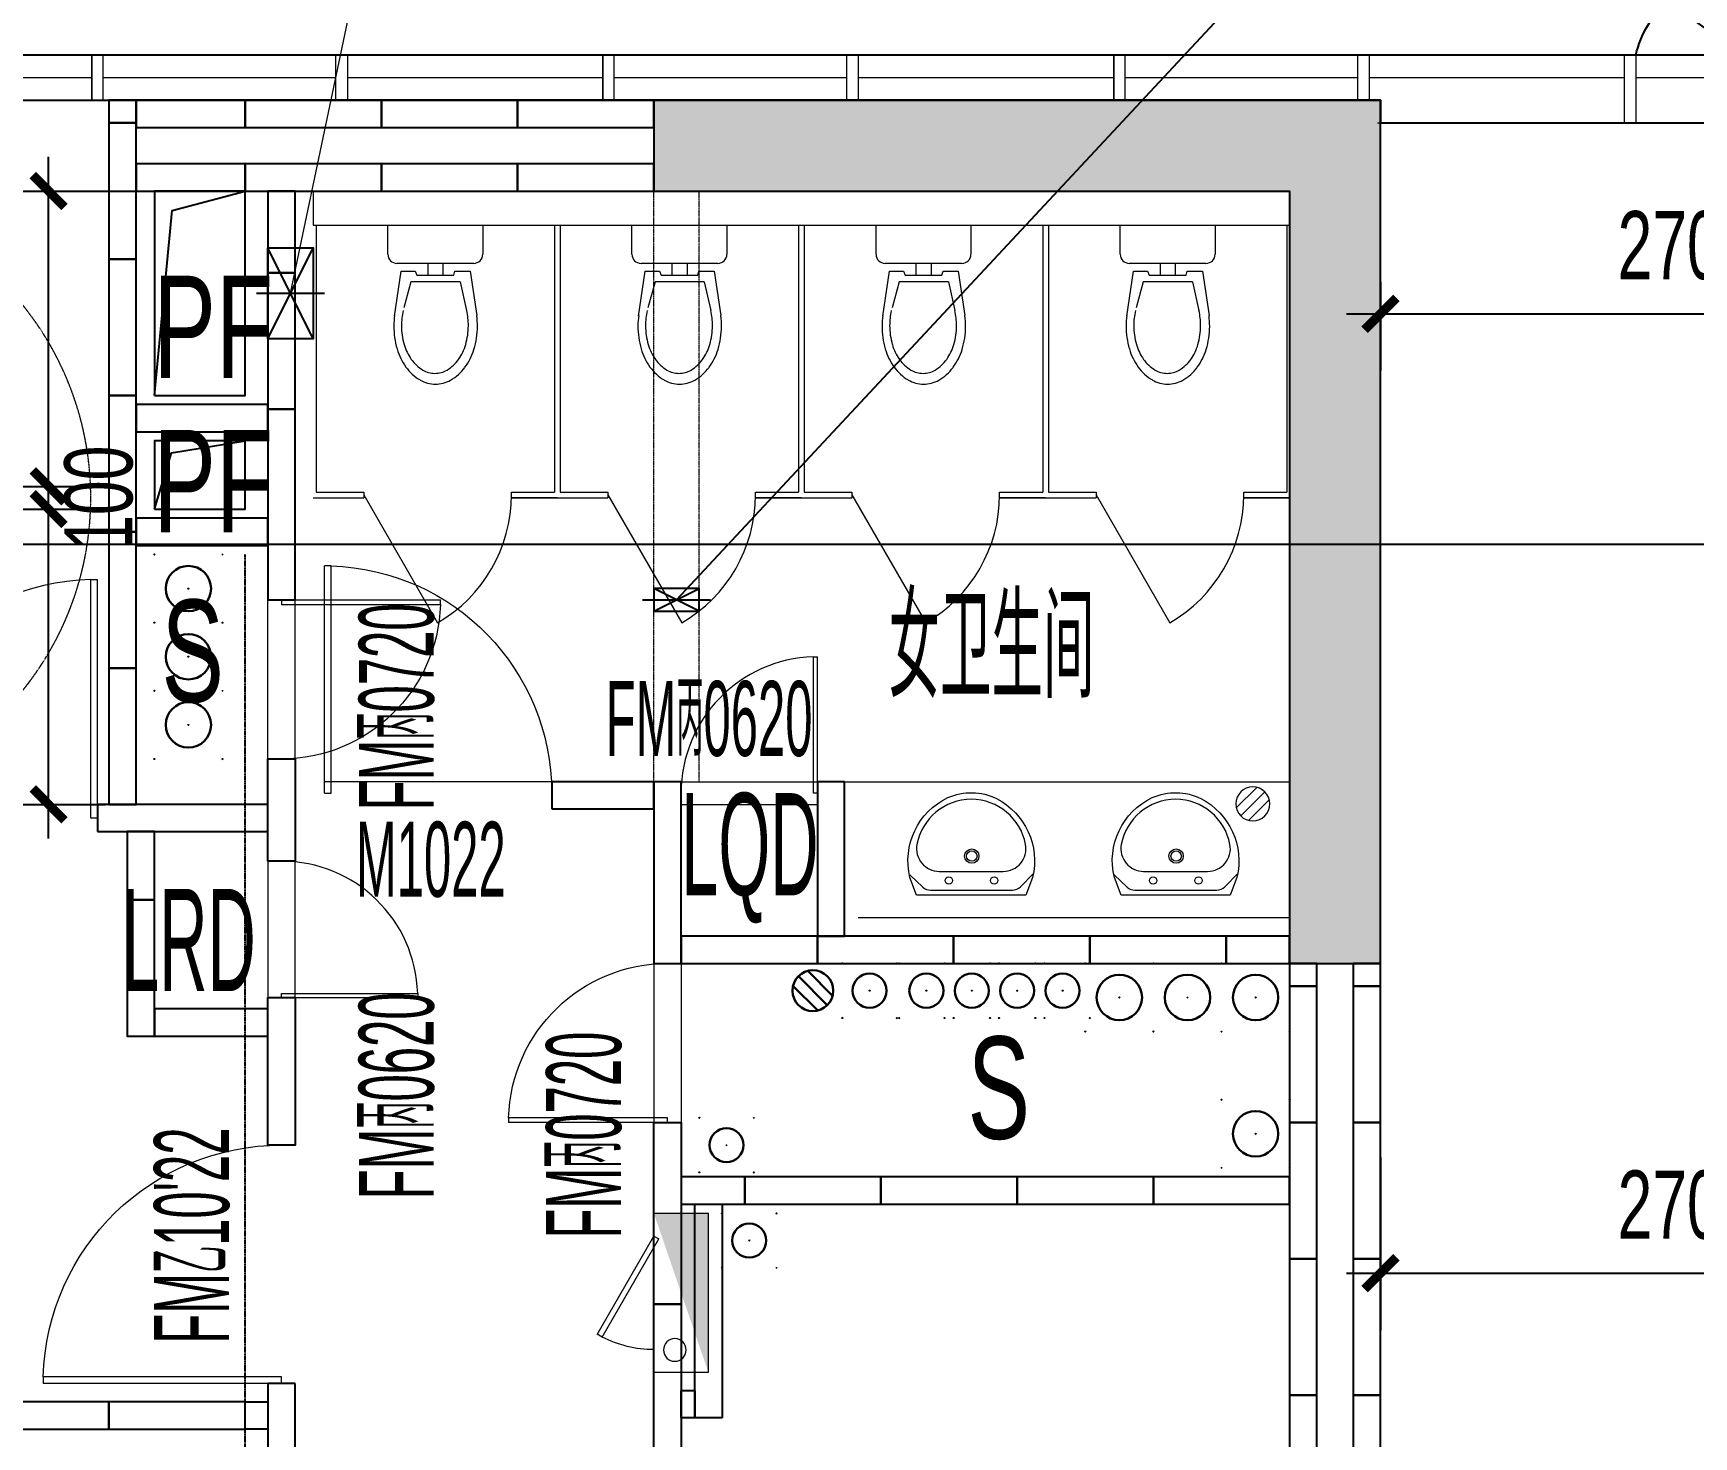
# Model space of a CAD drawing. Header units: millimetres. Extents: x 285006 to 3037698, y -2820855 to 192241.
# Drawn here: x 1043199 to 1050512, y -2798039 to -2791860 of the extents above; entities that cross this region are included whole.
import ezdxf
from ezdxf.enums import TextEntityAlignment as Align
from ezdxf.xclip import XClip

# ---------------------------------------------------------------- set-up
doc = ezdxf.new("R2010")
doc.units = ezdxf.units.MM
doc.header["$XCLIPFRAME"] = 2
doc.header["$PDMODE"] = 35
doc.header["$PDSIZE"] = -0.1
doc.linetypes.add('CORE-1B-4F$0$DASH', pattern=[0.35, 0.25, -0.1])
for name, color, linetype, lineweight in [('$$$$ALC轻质隔墙', 1, 'Continuous', 25), ('CORE-1B-4F$0$A-DOOR', 142, 'Continuous', 18), ('CORE-1B-4F$0$A-FLOR-SPCL', 252, 'Continuous', 18), ('CORE-1B-4F$0$A-FLOR-STRU', 4, 'Continuous', 25), ('CORE-1B-4F$0$A-FLOR-UNDR', 11, 'Continuous', 18), ('CORE-1B-4F$0$A-WALL-METL', 157, 'Continuous', 18), ('DIM-1B-6F$0$A-ANNO-DIMS', 73, 'Continuous', 18), ('DOOR-1B-IDEN-HXT$0$A-DOOR-FIRE', 142, 'Continuous', 18), ('DOOR-1B-IDEN-HXT$0$A-DOOR-IDEN', 7, 'Continuous', 25), ('EXWALL-1B-6F$0$A-WALL-GLAZ', 142, 'Continuous', 18), ('P-1B-消火栓（4~13层）$0$0XG-X', 1, 'Continuous', 18), ('P-1B-立管及地漏（6~7层）$0$0LL', 10, 'Continuous', 30), ('P-1B-立管及地漏（6~7层）$0$0LL-1', 50, 'Continuous', 30), ('VERT-IDEN-1B-4F$0$A-COND-IDEN-TEXT', 11, 'Continuous', 18), ('VERT-IDEN-1B-4F$0$A-ROOM-IDEN', 7, 'Continuous', 25), ('结构留洞-1#AB-6F$0$A-HOLE', 140, 'Continuous', 25)]:
    doc.layers.add(name, color=color, linetype=linetype, lineweight=lineweight)
for name, color, linetype in [('___', 4, 'Continuous'), ('COL-1A1B-4~12$0$S-PUB-COL', 6, 'Continuous'), ('COL-1A1B-4~12$0$S-PUB-COLHATCH', 8, 'Continuous')]:
    doc.layers.add(name, color=color, linetype=linetype)
doc.layers.add('P-1B-立管及地漏（6~7层）$0$0ll-point', color=1, linetype='Continuous', plot=False)
doc.styles.add('CCD_DIM', font='archs.shx', dxfattribs={"width": 0.7})
doc.styles.add('CORE-1B-4F$0$hz', font='simplex', dxfattribs={"width": 0.7, "bigfont": 'hztxt'})
doc.styles.add('DIM-1B-6F$0$HYGB2014', font='hygbsz.shx', dxfattribs={"width": 0.7, "bigfont": 'hygbhz.shx'})
doc.styles.add('DOOR-1B-IDEN-HXT$0$HYGB2014', font='hygbsz.shx', dxfattribs={"width": 0.7, "bigfont": 'hygbhz.shx'})
doc.styles.add('P-1B-立管及地漏（6~7层）$0$HZ', font='', dxfattribs={"width": 0.8})
doc.styles.add('VERT-IDEN-1B-4F$0$HYGB2014', font='hygbsz.shx', dxfattribs={"width": 0.7, "bigfont": 'hygbhz.shx'})
doc.styles.get('P-1B-立管及地漏（6~7层）$0$HZ').set_extended_font_data('SimSun')
doc.dimstyles.new('DIM-1B-6F$0$DIMN', dxfattribs={"dimtxt": 300, "dimasz": 100, "dimexe": 250, "dimexo": 300, "dimgap": 0, "dimtad": 0, "dimdec": 0, "dimzin": 0, "dimdsep": 46, "dimtxsty": 'DIM-1B-6F$0$HYGB2014', "dimblk": 'DIM-1B-6F$0$_archtick', "dimcen": 0.09, "dimdle": 150, "dimclrt": 7, "dimazin": 0, "dimtfac": 1, "dimtdec": 0, "dimtix": 1, "dimtmove": 2, "dimatfit": 3, "dimfxl": 1, "dimtvp": 1, "dimtolj": 1, "dimtzin": 0, "dimarcsym": 0})

# ---------------------------------------------------------------- blocks, each defined once
blk = doc.blocks.new('结构留洞-1#AB-6F')
at = {"layer": 'Defpoints'}
blk.add_lwpolyline([(66600, 20800), (74800, 20800), (74800, 20900), (87300, 20900), (87300, 20800), (91100, 20800), (91100, 20900), (103000, 20900), (103000, 20800), (107150, 20800)], dxfattribs=at)
at = {"layer": '结构留洞-1#AB-6F$0$A-HOLE'}
for points in [[(97600, 19600), (98000, 19600), (98000, 20500), (97600, 20500)], [(97600, 19100), (98000, 19100), (98000, 19400), (97600, 19400)]]:
    blk.add_lwpolyline(points, close=True, dxfattribs=at)
for points in [[(97600, 19600), (97678.2, 20414.9), (98000, 20500)], [(97600, 19100), (97676, 19347.4), (98000, 19400)]]:
    blk.add_lwpolyline(points, dxfattribs=at)
blk = doc.blocks.new('EXWALL-1B-6F$0$幕墙-1125玻璃单元')
blk.add_line((-562.5, 100), (562.5, 100))
for points in [[(-612.5, 0), (-562.5, 0), (-562.5, 200), (-612.5, 200)], [(-562.5, 200), (562.5, 200), (562.5, 0), (-562.5, 0)], [(612.5, 0), (562.5, 0), (562.5, 200), (612.5, 200)]]:
    blk.add_lwpolyline(points, close=True)
blk = doc.blocks.new('EXWALL-1B-6F$0$ef')
at = {"layer": 'EXWALL-1B-6F$0$A-WALL-GLAZ', "lineweight": -3}
for points in [[(98270726.1, 18746786.9), (98270744.2, 18746768.8), (98271097.5, 18747022.1), (98271079.4, 18747040.2)], [(98271469, 18746786.9), (98271450.8, 18746768.8), (98271097.5, 18747022.1), (98271115.6, 18747040.2)]]:
    blk.add_lwpolyline(points, close=True, dxfattribs=at)
for centre, start, end in [((98271019.5, 18747122.7), 193.04017, 228.85878), ((98271175.6, 18747122.7), 311.14122, 346.95983)]:
    blk.add_arc(centre, 445.9, start, end, dxfattribs=at)
blk = doc.blocks.new('EXWALL-1B-6F')
at = {"layer": 'EXWALL-1B-6F$0$A-WALL-GLAZ', "lineweight": -3}
blk.add_line((98333635, 18768822.1), (98374885, 18768822.1), dxfattribs=at)
at = {"layer": 'EXWALL-1B-6F$0$A-WALL-GLAZ'}
for p, q in [((98365110, 18768722.1), (98366135, 18768722.1)), ((98367360, 18768722.1), (98368385, 18768722.1)), ((98369610, 18768722.1), (98370635, 18768722.1)), ((98370685, 18768722.1), (98371810, 18768722.1)), ((98371860, 18768722.1), (98372885, 18768722.1)), ((98370722.5, 18768522.1), (98374885, 18768522.1))]:
    blk.add_line(p, q, dxfattribs=at)
for points in [[(98370635, 18768822.1), (98370685, 18768822.1), (98370685, 18768622.1), (98370635, 18768622.1)], [(98371810, 18768822.1), (98371860, 18768822.1), (98371860, 18768522.1), (98371810, 18768522.1)]]:
    blk.add_lwpolyline(points, close=True, dxfattribs=at)
at = {"xscale": -1, "rotation": 180}
blk.add_blockref('EXWALL-1B-6F$0$ef', (101275, 37515844.2), dxfattribs=at)
at = {"layer": 'EXWALL-1B-6F$0$A-WALL-GLAZ', "xscale": -1, "rotation": 180}
for p in [(98364497.5, 18768822.1), (98366747.5, 18768822.1), (98368997.5, 18768822.1)]:
    blk.add_blockref('EXWALL-1B-6F$0$幕墙-1125玻璃单元', p, dxfattribs=at)
blk = doc.blocks.new('COL-1A1B-4~12')
at = {"layer": 'COL-1A1B-4~12$0$S-PUB-COLHATCH'}
h = blk.add_hatch(color=256, dxfattribs=at)
h.paths.add_polyline_path([(98370335, 18759022.1), (98370335, 18760522.1), (98370735, 18760522.1), (98370735, 18758622.1), (98367535, 18758622.1), (98367535, 18759022.1)])
h.paths.add_polyline_path([(98370735, 18768622.1), (98367535, 18768622.1), (98367535, 18768222.1), (98370335, 18768222.1), (98370335, 18764822.1), (98370735, 18764822.1)])
h.paths.add_polyline_path([(98342935, 18759022.1), (98342935, 18761922.1), (98342535, 18761922.1), (98342535, 18758622.1), (98345735, 18758622.1), (98345735, 18759022.1)])
h.paths.add_polyline_path([(98342935, 18768222.1), (98342935, 18764822.1), (98342535, 18764822.1), (98342535, 18768622.1), (98345735, 18768622.1), (98345735, 18768222.1)])
at = {"layer": 'COL-1A1B-4~12$0$S-PUB-COL'}
for p, q in [((98367535, 18768622.1), (98367535, 18768222.1)), ((98370735, 18768622.1), (98367535, 18768622.1)), ((98370735, 18764822.1), (98370735, 18768622.1)), ((98367535, 18768222.1), (98370335, 18768222.1)), ((98370335, 18768222.1), (98370335, 18764822.1)), ((98370335, 18764822.1), (98370735, 18764822.1))]:
    blk.add_line(p, q, dxfattribs=at)
blk = doc.blocks.new('CORE-1B-4F$0$_A2ZXL-WUFENG DANSHAN')
for p, q in [((-0.5, 0), (-0.5, -0.9996)), ((-0.5, 0), (-0.4717, 0)), ((-0.4717, 0), (-0.4717, -0.9996)), ((-0.4717, -0.9996), (-0.5, -0.9996))]:
    blk.add_line(p, q)
blk.add_arc((-0.5, 0), 1, 271.62314, 0)
blk = doc.blocks.new('CORE-1B-4F$0$_A1SFU')
for p, q in [((-0.5, 0), (-0.5, -0.9996)), ((-0.5, 0), (-0.4717, 0)), ((-0.4717, 0), (-0.4717, -0.9996)), ((-0.4717, -0.9996), (-0.5, -0.9996))]:
    blk.add_line(p, q)
blk.add_arc((-0.5, 0), 1, 271.62314, 0)
blk = doc.blocks.new('CORE-1B-4F$0$FANGHUOMEN')
for p, q in [((-0.5, 0), (-0.5, -1)), ((-0.5, 0), (-0.472, 0)), ((-0.472, 0), (-0.472, -1)), ((-0.472, -1), (-0.5, -1))]:
    blk.add_line(p, q)
blk.add_arc((-0.5, 0), 1, 271.6231, 0)
blk = doc.blocks.new('CORE-1B-4F$0$xishouchi')
for points in [[(0, 240.4), (78.5, 269.8, -0.356844), (429.7, 102.7, -0.224698), (425.4, -111.3, -0.348046), (78.5, -269.8), (0, -240.4)], [(223.6, 239.1, 0.469287), (105.2, 140.8), (105.2, -141.1, 0.469287), (223.6, -239.4, 0.830802)]]:
    blk.add_lwpolyline(points, format="xyb", close=True)
blk.add_lwpolyline([(90.6, 271.2), (36.1, 213.1, 0.190674), (22.5, 178.9), (22.5, -181, 0.200906), (37.5, -216.7), (95.2, -273.5)], format="xyb")
for centre, radius in [((65, 99.1), 16.3), ((172.5, -2.4), 31.6), ((172.5, -2.4), 23), ((65, -100.9), 16.3)]:
    blk.add_circle(centre, radius)
blk = doc.blocks.new('CORE-1B-4F$0$$PS001_0')
for p, q in [((-0.485, -0.123), (0.123, 0.485)), ((-0.354, -0.354), (0.354, 0.354)), ((-0.118, -0.486), (0.486, 0.118))]:
    blk.add_line(p, q)
blk.add_circle((0, 0), 0.5)
at = {"style": 'CORE-1B-4F$0$hz', "width": 0.7, "flags": 1}
for tag, p in [('UNIT', (0, 0)), ('SPEC', (0, -0.002)), ('WHAT', (0, -0.003))]:
    blk.add_attdef(tag, p, '', height=0.001, dxfattribs=at)
blk = doc.blocks.new('CORE-1B-4F$0$$TCHSYS$APDOOR2D')
blk.add_line((0.5, 0), (0, 0.866))
at = {"lineweight": 13}
blk.add_arc((0.5, 0), 1, 120, 180, dxfattribs=at)
blk = doc.blocks.new('CORE-1B-4F$0$A$C44406B2E')
at = {"layer": 'CORE-1B-4F$0$A-FLOR-SPCL'}
for p, q in [((0, 418), (128.2, 418)), ((0, 0), (0, 418)), ((168.2, 378), (168.2, 40)), ((201.9, 362.1), (398.4, 391.4)), ((201.9, 295), (201.9, 362.1)), ((220, 290), (201.9, 295)), ((250, 318.3), (376.5, 347)), ((250, 318.3), (250, 101.5)), ((168.2, 242.7), (220, 242.7)), ((220, 128.2), (220, 290)), ((168.2, 175.5), (220, 175.5)), ((201.9, 120.8), (220, 128.2)), ((201.9, 58.6), (201.9, 120.8)), ((250, 101.5), (364, 70.4)), ((128.2, 0), (0, 0)), ((400.3, 29.2), (201.9, 58.6))]:
    blk.add_line(p, q, dxfattribs=at)
for centre, radius, start, end in [((128.2, 378), 40, 0, 90), ((444.3, 42.6), 351.7, 89.70755, 97.48757), ((444.3, 42.6), 351.7, 73.05382, 89.70755), ((469.3, 124.9), 265.7, 53.87171, 73.05382), ((442.5, 56.5), 298, 90, 102.79637), ((442.5, 56.5), 298, 73.78832, 90), ((464.1, 130.6), 220.8, 54.93393, 73.78832), ((497, 177.5), 163.5, 30.54523, 54.93393), ((507.3, 176.9), 201.3, 29.54461, 53.87171), ((547.3, 207.1), 105.1, 0, 30.54523), ((565.1, 209.7), 134.9, 359.70755, 29.54461), ((497, 236.8), 163.5, 305.06608, 329.45478), ((547.3, 207.1), 105.1, 329.45478, 0), ((565.1, 209.7), 134.9, 329.87049, 359.70755), ((464.1, 283.7), 220.8, 286.21168, 305.06608), ((470.2, 295.5), 265.7, 286.36128, 305.5434), ((507.6, 243.1), 201.3, 305.5434, 329.87049), ((128.2, 40), 40, 270, 0), ((442.5, 357.8), 298, 257.20364, 270), ((446, 378), 351.7, 262.23113, 269.70755), ((442.5, 357.8), 298, 270, 286.21168), ((446, 378), 351.7, 269.70755, 286.36128)]:
    blk.add_arc(centre, radius, start, end, dxfattribs=at)
blk = doc.blocks.new('CORE-1B-4F$0$iwodidi')
at = {"linetype": 'ByBlock'}
for p, q in [((-575, 1200), (-352.5, 1200)), ((-562.5, 0), (-562.5, 1175)), ((-562.5, 1175), (-352.5, 1175)), ((-352.5, 1175), (-352.5, 1200)), ((500, 1200), (297.5, 1200)), ((297.5, 1200), (297.5, 1175)), ((297.5, 1200), (500, 1200)), ((297.5, 1175), (487.5, 1175)), ((487.5, 0), (487.5, 1175)), ((-575, 0), (500, 0))]:
    blk.add_line(p, q, dxfattribs=at)
at = {"linetype": 'ByBlock', "extrusion": (0, 0, -1), "xscale": 650, "yscale": 650, "zscale": -20.83333333333334}
blk.add_blockref('CORE-1B-4F$0$$TCHSYS$APDOOR2D', (27.5, 1187.5), dxfattribs=at)
at = {"layer": 'CORE-1B-4F$0$A-WALL-METL', "xscale": -1, "rotation": 270}
blk.add_blockref('CORE-1B-4F$0$A$C44406B2E', (-246.5, 0), dxfattribs=at)
blk = doc.blocks.new('DIM-1B-6F$0$_archtick')
at = {"const_width": 0.4}
blk.add_lwpolyline([(-0.7, -0.7), (0.7, 0.7)], dxfattribs=at)
blk = doc.blocks.new('CCD_Dimension_Tick')
at = {"color": 0, "linetype": 'ByBlock'}
for p, q in [((-1.091, 0), (0, 0)), ((0, 0), (1.091, 0))]:
    blk.add_line(p, q, dxfattribs=at)
at = {"color": 0, "linetype": 'Continuous', "const_width": 0.608}
blk.add_lwpolyline([(-0.61, -0.61), (0.61, 0.61)], dxfattribs=at)
blk = doc.blocks.new('*D1549')
at = {"layer": '___', "color": 44, "lineweight": -2, "transparency": 16777216}
for p, q in [((858778.8, -1074646.6), (858778.8, -1074958.5)), ((859505.8, -1074646.6), (859505.8, -1074958.5)), ((858878.8, -1074808.5), (859405.8, -1074808.5))]:
    blk.add_line(p, q, dxfattribs=at)
at = {"layer": 'Defpoints', "color": 0, "transparency": 16777216}
for p in [(858778.8, -1074496.6, 0), (859505.8, -1074496.6, 0), (859505.8, -1074808.5), (1058082.7, -2814913.1), (1059207.7, -2814913.1), (1059207.7, -2816154.7)]:
    blk.add_point(p, dxfattribs=at)
at = {"layer": 'DIM-1B-6F$0$A-ANNO-DIMS', "color": 0, "lineweight": -2, "transparency": 16777216}
for p, q in [((1058082.7, -2815213.1), (1058082.7, -2816404.7)), ((1059207.7, -2815213.1), (1059207.7, -2816404.7)), ((1057932.7, -2816154.7), (1059357.7, -2816154.7))]:
    blk.add_line(p, q, dxfattribs=at)
at = {"layer": '___', "color": 44, "lineweight": -2, "transparency": 16777216, "xscale": 100, "yscale": 100, "zscale": 100}
for p, rotation in [((858778.8, -1074808.5), 180.0002028373054), ((859505.8, -1074808.5), 0.0002028373054437641)]:
    blk.add_blockref('CCD_Dimension_Tick', p, dxfattribs=dict(at, rotation=rotation))
at = {"layer": 'DIM-1B-6F$0$A-ANNO-DIMS', "color": 0, "lineweight": -2, "transparency": 16777216, "xscale": 100, "yscale": 100, "zscale": 100, "rotation": 180}
blk.add_blockref('DIM-1B-6F$0$_archtick', (1058082.7, -2816154.7), dxfattribs=at)
at = {"layer": 'DIM-1B-6F$0$A-ANNO-DIMS', "color": 0, "lineweight": -2, "transparency": 16777216, "xscale": 100, "yscale": 100, "zscale": 100}
blk.add_blockref('DIM-1B-6F$0$_archtick', (1059207.7, -2816154.7), dxfattribs=at)
at = {"layer": '___', "color": 50, "transparency": 16777216, "insert": (859142.3, -1074673.5), "char_height": 150, "attachment_point": 5, "rotation": 0.0002, "style": 'CCD_DIM'}
blk.add_mtext('\\A1;725', dxfattribs=at)
at = {"layer": 'DIM-1B-6F$0$A-ANNO-DIMS', "color": 7, "transparency": 16777216, "insert": (1058645.2, -2815854.7), "char_height": 300, "attachment_point": 5, "style": 'DIM-1B-6F$0$HYGB2014'}
blk.add_mtext('\\A1;1125', dxfattribs=at)
blk = doc.blocks.new('*D1550')
at = {"layer": '___', "color": 44, "lineweight": -2, "transparency": 16777216}
for p, q in [((854266.3, -1074646.6), (854266.3, -1075059.3)), ((856570.5, -1074646.6), (856570.5, -1075059.3)), ((856470.5, -1074909.3), (854366.3, -1074909.3))]:
    blk.add_line(p, q, dxfattribs=at)
at = {"layer": 'Defpoints', "color": 0, "transparency": 16777216}
for p in [(854266.3, -1074496.6, 0), (856570.5, -1074496.6, 0), (854266.3, -1074909.3), (1059207.7, -2814913.1), (1060332.7, -2814913.1), (1060332.7, -2816154.7)]:
    blk.add_point(p, dxfattribs=at)
at = {"layer": 'DIM-1B-6F$0$A-ANNO-DIMS', "color": 0, "lineweight": -2, "transparency": 16777216}
for p, q in [((1059207.7, -2815213.1), (1059207.7, -2816404.7)), ((1060332.7, -2815213.1), (1060332.7, -2816404.7)), ((1059057.7, -2816154.7), (1060482.7, -2816154.7))]:
    blk.add_line(p, q, dxfattribs=at)
at = {"layer": '___', "color": 44, "lineweight": -2, "transparency": 16777216, "xscale": 100, "yscale": 100, "zscale": 100, "rotation": 180}
blk.add_blockref('CCD_Dimension_Tick', (854266.3, -1074909.3), dxfattribs=at)
at = {"layer": '___', "color": 44, "lineweight": -2, "transparency": 16777216, "xscale": 100, "yscale": 100, "zscale": 100}
blk.add_blockref('CCD_Dimension_Tick', (856570.5, -1074909.3), dxfattribs=at)
at = {"layer": 'DIM-1B-6F$0$A-ANNO-DIMS', "color": 0, "lineweight": -2, "transparency": 16777216, "xscale": 100, "yscale": 100, "zscale": 100, "rotation": 180}
blk.add_blockref('DIM-1B-6F$0$_archtick', (1059207.7, -2816154.7), dxfattribs=at)
at = {"layer": 'DIM-1B-6F$0$A-ANNO-DIMS', "color": 0, "lineweight": -2, "transparency": 16777216, "xscale": 100, "yscale": 100, "zscale": 100}
blk.add_blockref('DIM-1B-6F$0$_archtick', (1060332.7, -2816154.7), dxfattribs=at)
at = {"layer": '___', "color": 50, "transparency": 16777216, "insert": (855418.4, -1074774.3), "char_height": 150, "attachment_point": 5, "style": 'CCD_DIM'}
blk.add_mtext('\\A1;2305', dxfattribs=at)
at = {"layer": 'DIM-1B-6F$0$A-ANNO-DIMS', "color": 7, "transparency": 16777216, "insert": (1059770.2, -2815854.7), "char_height": 300, "attachment_point": 5, "style": 'DIM-1B-6F$0$HYGB2014'}
blk.add_mtext('\\A1;1125', dxfattribs=at)
blk = doc.blocks.new('*D1551')
at = {"layer": '___', "color": 44, "lineweight": -2, "transparency": 16777216}
for p, q in [((855943.4, -1074646.6), (855943.4, -1074804.1)), ((856043.4, -1074654.1), (856470.5, -1074654.1)), ((856570.5, -1074646.6), (856570.5, -1074804.1))]:
    blk.add_line(p, q, dxfattribs=at)
at = {"layer": 'Defpoints', "color": 0, "transparency": 16777216}
for p in [(855943.4, -1074496.6, 0), (856570.5, -1074496.6, 0), (856570.5, -1074654.1), (1060332.7, -2814913.1), (1061457.7, -2814913.1), (1061457.7, -2816154.7)]:
    blk.add_point(p, dxfattribs=at)
at = {"layer": 'DIM-1B-6F$0$A-ANNO-DIMS', "color": 0, "lineweight": -2, "transparency": 16777216}
for p, q in [((1060332.7, -2815213.1), (1060332.7, -2816404.7)), ((1061457.7, -2815213.1), (1061457.7, -2816404.7)), ((1060182.7, -2816154.7), (1061607.7, -2816154.7))]:
    blk.add_line(p, q, dxfattribs=at)
at = {"layer": '___', "color": 44, "lineweight": -2, "transparency": 16777216, "xscale": 100, "yscale": 100, "zscale": 100, "rotation": 180}
blk.add_blockref('CCD_Dimension_Tick', (855943.4, -1074654.1), dxfattribs=at)
at = {"layer": '___', "color": 44, "lineweight": -2, "transparency": 16777216, "xscale": 100, "yscale": 100, "zscale": 100}
blk.add_blockref('CCD_Dimension_Tick', (856570.5, -1074654.1), dxfattribs=at)
at = {"layer": 'DIM-1B-6F$0$A-ANNO-DIMS', "color": 0, "lineweight": -2, "transparency": 16777216, "xscale": 100, "yscale": 100, "zscale": 100, "rotation": 180}
blk.add_blockref('DIM-1B-6F$0$_archtick', (1060332.7, -2816154.7), dxfattribs=at)
at = {"layer": 'DIM-1B-6F$0$A-ANNO-DIMS', "color": 0, "lineweight": -2, "transparency": 16777216, "xscale": 100, "yscale": 100, "zscale": 100}
blk.add_blockref('DIM-1B-6F$0$_archtick', (1061457.7, -2816154.7), dxfattribs=at)
at = {"layer": '___', "color": 50, "transparency": 16777216, "insert": (856256.9, -1074519.1), "char_height": 150, "attachment_point": 5, "style": 'CCD_DIM'}
blk.add_mtext('\\A1;625', dxfattribs=at)
at = {"layer": 'DIM-1B-6F$0$A-ANNO-DIMS', "color": 7, "transparency": 16777216, "insert": (1060895.2, -2815854.7), "char_height": 300, "attachment_point": 5, "style": 'DIM-1B-6F$0$HYGB2014'}
blk.add_mtext('\\A1;1125', dxfattribs=at)
blk = doc.blocks.new('*D1475')
at = {"layer": 'Defpoints', "color": 0, "transparency": 16777216}
for p in [(1042540, -2793954.7), (1043267.2, -2793954.7), (1042540, -2795254.7)]:
    blk.add_point(p, dxfattribs=at)
at = {"layer": 'DIM-1B-6F$0$A-ANNO-DIMS', "color": 0, "lineweight": -2, "transparency": 16777216}
for p, q in [((1043267.2, -2795404.7), (1043267.2, -2793804.7)), ((1042840, -2793954.7), (1043517.2, -2793954.7)), ((1042840, -2795254.7), (1043517.2, -2795254.7))]:
    blk.add_line(p, q, dxfattribs=at)
at = {"layer": 'DIM-1B-6F$0$A-ANNO-DIMS', "color": 0, "lineweight": -2, "transparency": 16777216, "xscale": 100, "yscale": 100, "zscale": 100}
for p, rotation in [((1043267.2, -2793954.7), 90), ((1043267.2, -2795254.7), 270)]:
    blk.add_blockref('DIM-1B-6F$0$_archtick', p, dxfattribs=dict(at, rotation=rotation))
at = {"layer": 'DIM-1B-6F$0$A-ANNO-DIMS', "color": 7, "transparency": 16777216, "insert": (1042967.2, -2794604.7), "char_height": 300, "attachment_point": 5, "rotation": 90, "style": 'DIM-1B-6F$0$HYGB2014'}
blk.add_mtext('\\A1;1300', dxfattribs=at)
blk = doc.blocks.new('*D1476')
at = {"layer": 'Defpoints', "color": 0, "transparency": 16777216}
for p in [(1042540, -2793854.7), (1043267.2, -2793854.7), (1042540, -2793954.7)]:
    blk.add_point(p, dxfattribs=at)
at = {"layer": 'DIM-1B-6F$0$A-ANNO-DIMS', "color": 0, "lineweight": -2, "transparency": 16777216}
for p, q in [((1043267.2, -2794104.7), (1043267.2, -2793704.7)), ((1042840, -2793854.7), (1043517.2, -2793854.7)), ((1042840, -2793954.7), (1043517.2, -2793954.7))]:
    blk.add_line(p, q, dxfattribs=at)
at = {"layer": 'DIM-1B-6F$0$A-ANNO-DIMS', "color": 0, "lineweight": -2, "transparency": 16777216, "xscale": 100, "yscale": 100, "zscale": 100}
for p, rotation in [((1043267.2, -2793854.7), 90), ((1043267.2, -2793954.7), 270)]:
    blk.add_blockref('DIM-1B-6F$0$_archtick', p, dxfattribs=dict(at, rotation=rotation))
at = {"layer": 'DIM-1B-6F$0$A-ANNO-DIMS', "color": 7, "transparency": 16777216, "insert": (1043488.5, -2793904.7), "char_height": 300, "attachment_point": 5, "rotation": 90, "style": 'DIM-1B-6F$0$HYGB2014'}
blk.add_mtext('\\A1;100', dxfattribs=at)
blk = doc.blocks.new('*D1477')
at = {"layer": 'Defpoints', "color": 0, "transparency": 16777216}
for p in [(1042540, -2792554.7), (1043267.2, -2792554.7), (1042540, -2793854.7)]:
    blk.add_point(p, dxfattribs=at)
at = {"layer": 'DIM-1B-6F$0$A-ANNO-DIMS', "color": 0, "lineweight": -2, "transparency": 16777216}
for p, q in [((1043267.2, -2794004.7), (1043267.2, -2792404.7)), ((1042840, -2792554.7), (1043517.2, -2792554.7)), ((1042840, -2793854.7), (1043517.2, -2793854.7))]:
    blk.add_line(p, q, dxfattribs=at)
at = {"layer": 'DIM-1B-6F$0$A-ANNO-DIMS', "color": 0, "lineweight": -2, "transparency": 16777216, "xscale": 100, "yscale": 100, "zscale": 100}
for p, rotation in [((1043267.2, -2792554.7), 90), ((1043267.2, -2793854.7), 270)]:
    blk.add_blockref('DIM-1B-6F$0$_archtick', p, dxfattribs=dict(at, rotation=rotation))
at = {"layer": 'DIM-1B-6F$0$A-ANNO-DIMS', "color": 7, "transparency": 16777216, "insert": (1042967.2, -2793204.7), "char_height": 300, "attachment_point": 5, "rotation": 90, "style": 'DIM-1B-6F$0$HYGB2014'}
blk.add_mtext('\\A1;1300', dxfattribs=at)
blk = doc.blocks.new('*D1484')
at = {"layer": 'Defpoints', "color": 0, "transparency": 16777216}
for p in [(1049132.7, -2796508.8), (1051832.7, -2796508.8), (1051832.7, -2797318.5)]:
    blk.add_point(p, dxfattribs=at)
at = {"layer": 'DIM-1B-6F$0$A-ANNO-DIMS', "color": 0, "lineweight": -2, "transparency": 16777216}
for p, q in [((1049132.7, -2796808.8), (1049132.7, -2797568.5)), ((1051832.7, -2796808.8), (1051832.7, -2797568.5)), ((1048982.7, -2797318.5), (1051982.7, -2797318.5))]:
    blk.add_line(p, q, dxfattribs=at)
at = {"layer": 'DIM-1B-6F$0$A-ANNO-DIMS', "color": 0, "lineweight": -2, "transparency": 16777216, "xscale": 100, "yscale": 100, "zscale": 100, "rotation": 180}
blk.add_blockref('DIM-1B-6F$0$_archtick', (1049132.7, -2797318.5), dxfattribs=at)
at = {"layer": 'DIM-1B-6F$0$A-ANNO-DIMS', "color": 0, "lineweight": -2, "transparency": 16777216, "xscale": 100, "yscale": 100, "zscale": 100}
blk.add_blockref('DIM-1B-6F$0$_archtick', (1051832.7, -2797318.5), dxfattribs=at)
at = {"layer": 'DIM-1B-6F$0$A-ANNO-DIMS', "color": 7, "transparency": 16777216, "insert": (1050482.7, -2797018.5), "char_height": 300, "attachment_point": 5, "style": 'DIM-1B-6F$0$HYGB2014'}
blk.add_mtext('\\A1;2700', dxfattribs=at)
blk = doc.blocks.new('*D1487')
at = {"layer": 'Defpoints', "color": 0, "transparency": 16777216}
for p in [(1049132.7, -2792654.7), (1051832.7, -2792654.7), (1051832.7, -2793094.9)]:
    blk.add_point(p, dxfattribs=at)
at = {"layer": 'DIM-1B-6F$0$A-ANNO-DIMS', "color": 0, "lineweight": -2, "transparency": 16777216}
for p, q in [((1049132.7, -2792954.7), (1049132.7, -2793344.9)), ((1051832.7, -2792954.7), (1051832.7, -2793344.9)), ((1048982.7, -2793094.9), (1051982.7, -2793094.9))]:
    blk.add_line(p, q, dxfattribs=at)
at = {"layer": 'DIM-1B-6F$0$A-ANNO-DIMS', "color": 0, "lineweight": -2, "transparency": 16777216, "xscale": 100, "yscale": 100, "zscale": 100, "rotation": 180}
blk.add_blockref('DIM-1B-6F$0$_archtick', (1049132.7, -2793094.9), dxfattribs=at)
at = {"layer": 'DIM-1B-6F$0$A-ANNO-DIMS', "color": 0, "lineweight": -2, "transparency": 16777216, "xscale": 100, "yscale": 100, "zscale": 100}
blk.add_blockref('DIM-1B-6F$0$_archtick', (1051832.7, -2793094.9), dxfattribs=at)
at = {"layer": 'DIM-1B-6F$0$A-ANNO-DIMS', "color": 7, "transparency": 16777216, "insert": (1050482.7, -2792794.9), "char_height": 300, "attachment_point": 5, "style": 'DIM-1B-6F$0$HYGB2014'}
blk.add_mtext('\\A1;2700', dxfattribs=at)
blk = doc.blocks.new('P-1B-立管及地漏（6~7层）$0$-立管-120')
blk.add_circle((98528318.8, 18831532.6), 75)
at = {"layer": 'P-1B-立管及地漏（6~7层）$0$0ll-point'}
for p in [(98528198.8, 18831652.6), (98528438.8, 18831652.6), (98528318.8, 18831532.6), (98528198.8, 18831412.6), (98528438.8, 18831412.6)]:
    blk.add_point(p, dxfattribs=at)
blk = doc.blocks.new('P-1B-立管及地漏（6~7层）$0$立管-150')
blk.add_circle((0, 0), 100)
at = {"layer": 'P-1B-立管及地漏（6~7层）$0$0ll-point'}
for p in [(-150, 150), (150, 150), (0, 0), (-150, -150), (150, -150)]:
    blk.add_point(p, dxfattribs=at)
blk = doc.blocks.new('P-1B-立管及地漏（6~7层）$0$地漏-1')
at = {"layer": 'P-1B-立管及地漏（6~7层）$0$0LL-1'}
for p, q in [((636837.3, -31998.4), (636710, -31871.1)), ((636860.9, -31956.8), (636751.6, -31847.5)), ((636794.9, -32022.2), (636686.2, -31913.4))]:
    blk.add_line(p, q, dxfattribs=at)
at = {"layer": 'P-1B-立管及地漏（6~7层）$0$0LL-1', "extrusion": (0, 0, -1)}
blk.add_ellipse((636773.6, -31934.7), major_axis=(-63.6, 63.6), ratio=1, start_param=5.497787, end_param=11.780972, dxfattribs=at)
at = {"layer": 'P-1B-立管及地漏（6~7层）$0$0LL-1', "style": 'P-1B-立管及地漏（6~7层）$0$HZ', "text_generation_flag": 4, "width": 0.7, "flags": 1}
for tag, p in [('UNIT', (636773.6, -31934.7)), ('SPEC', (636773.6, -31935)), ('WHAT', (636773.6, -31935.3))]:
    blk.add_attdef(tag, p, '', height=0.18, rotation=180.00001, dxfattribs=at)
blk = doc.blocks.new('P-1B-立管及地漏（6~7层）')
at = {"layer": 'P-1B-立管及地漏（6~7层）$0$0LL'}
for name, p in [('P-1B-立管及地漏（6~7层）$0$立管-150', (98365485, 18766472.1)), ('P-1B-立管及地漏（6~7层）$0$立管-150', (98365485, 18766172.1)), ('P-1B-立管及地漏（6~7层）$0$立管-150', (98365485, 18765872.1)), ('P-1B-立管及地漏（6~7层）$0$-立管-120', (-159833.8, -66830.5)), ('P-1B-立管及地漏（6~7层）$0$-立管-120', (-159583.8, -66830.5)), ('P-1B-立管及地漏（6~7层）$0$-立管-120', (-159383.8, -66830.5)), ('P-1B-立管及地漏（6~7层）$0$-立管-120', (-159183.8, -66830.5)), ('P-1B-立管及地漏（6~7层）$0$-立管-120', (-158983.8, -66830.5)), ('P-1B-立管及地漏（6~7层）$0$立管-150', (98369585, 18764672.1)), ('P-1B-立管及地漏（6~7层）$0$立管-150', (98369885, 18764672.1)), ('P-1B-立管及地漏（6~7层）$0$立管-150', (98370185, 18764672.1)), ('P-1B-立管及地漏（6~7层）$0$立管-150', (98370185, 18764072.1)), ('P-1B-立管及地漏（6~7层）$0$-立管-120', (-160463.8, -67510.5)), ('P-1B-立管及地漏（6~7层）$0$-立管-120', (-160363.8, -67930.5))]:
    blk.add_blockref(name, p, dxfattribs=at)
at = {"layer": 'P-1B-立管及地漏（6~7层）$0$0LL-1', "extrusion": (1.12104e-44, 1.79366e-43, -1), "zscale": -0.9999999999999997, "rotation": 90.00000000000001}
blk.add_blockref('P-1B-立管及地漏（6~7层）$0$地漏-1', (-98400169.8, 18127928.5), dxfattribs=at)
blk = doc.blocks.new('VERT-IDEN-1B-4F')
at = {"layer": 'VERT-IDEN-1B-4F$0$A-COND-IDEN-TEXT'}
blk.add_lwpolyline([(98365935, 18767772.1), (98366460.9, 18770270.9), (98368486.2, 18770270.9)], dxfattribs=at)
at = {"layer": 'VERT-IDEN-1B-4F$0$A-COND-IDEN-TEXT', "lineweight": -3}
blk.add_lwpolyline([(98373768.1, 18770027.2), (98370994.7, 18770027.2), (98367635, 18766422.1)], dxfattribs=at)
at = {"layer": 'VERT-IDEN-1B-4F$0$A-ROOM-IDEN', "lineweight": -3, "style": 'VERT-IDEN-1B-4F$0$HYGB2014'}
for s, width, p in [('PF', 0.7, (98365331.1, 18767399.3)), ('PF', 0.7, (98365331.1, 18766720.4)), ('女卫生间', 0.7, (98368568.3, 18765989.9)), ('S', 0.7, (98365366.4, 18765972.9)), ('LQD', 0.5, (98367655.1, 18765122)), ('LRD', 0.5, (98365192.9, 18764700.2)), ('S', 0.7, (98368916.6, 18764050))]:
    blk.add_text(s, height=450, dxfattribs=dict(at, width=width)).set_placement(p)
blk = doc.blocks.new('P-1B-消火栓（4~13层）$0$单出口带卷盘消火栓')
at = {"layer": 'P-1B-消火栓（4~13层）$0$0XG-X'}
for p, q in [((368866.2, -61966.5), (368866.2, -61726.5)), ((368866.2, -61726.5), (369566.2, -61726.5)), ((369566.2, -61966.5), (369566.2, -61726.5)), ((368866.2, -61966.5), (368966.2, -61966.5)), ((368966.2, -61966.5), (369466.2, -61966.5)), ((369021.3, -62194.5), (369453.7, -61944.8)), ((369033.2, -62216.5), (369466.2, -61966.5)), ((369466.2, -61966.5), (369453.7, -61944.8)), ((369466.2, -61966.5), (369566.2, -61966.5)), ((369021.3, -62194.5), (369033.8, -62216.2))]:
    blk.add_line(p, q, dxfattribs=at)
blk.add_circle((368964.5, -61874.2), 50, dxfattribs=at)
blk.add_arc((369466.2, -61966.5), 500, 180, 207.13402, dxfattribs=at)
blk.add_solid([(368866.2, -61726.5), (369566.2, -61966.5), (369566.2, -61726.5)], dxfattribs=at)
blk = doc.blocks.new('P-1B-消火栓（4~13层）')
at = {"layer": 'P-1B-消火栓（4~13层）$0$0XG-X', "xscale": -1, "rotation": 270.0000007440715}
blk.add_blockref('P-1B-消火栓（4~13层）$0$单出口带卷盘消火栓', (98429501.5, 18394155.9), dxfattribs=at)
blk = doc.blocks.new('A$C008C76B7')
at = {"layer": '$$$$ALC轻质隔墙'}
for points in [[(22320, 400), (22200, 400), (22200, 300), (22320, 300), (22320, 400)], [(22320, 280), (22800, 280), (22800, 400), (22320, 400), (22320, 280)], [(22800, 280), (23400, 280), (23400, 400), (22800, 400), (22800, 280)], [(23400, 280), (24000, 280), (24000, 400), (23400, 400), (23400, 280)], [(24000, 280), (24600, 280), (24600, 400), (24000, 400), (24000, 280)], [(22320, 300), (22200, 300), (22200, -300), (22320, -300), (22320, 300)], [(22320, 0), (22800, 0), (22800, 120), (22320, 120), (22320, 0)], [(22800, 0), (23400, 0), (23400, 120), (22800, 120), (22800, 0)], [(23400, 0), (24000, 0), (24000, 120), (23400, 120), (23400, 0)], [(24000, 0), (24600, 0), (24600, 120), (24000, 120), (24000, 0)], [(23020, 0), (22900, 0), (22900, -360), (23020, -360), (23020, 0)], [(22320, -300), (22200, -300), (22200, -900), (22320, -900), (22320, -300)], [(23020, -360), (22900, -360), (22900, -960), (23020, -960), (23020, -360)], [(22320, -900), (22200, -900), (22200, -1500), (22320, -1500), (22320, -900)], [(22320, -1060), (22900, -1060), (22900, -940), (22320, -940), (22320, -1060)], [(23020, -960), (22900, -960), (22900, -1800), (23020, -1800), (23020, -960)], [(22320, -1560), (22900, -1560), (22900, -1440), (22320, -1440), (22320, -1560)], [(22320, -1500), (22200, -1500), (22200, -2100), (22320, -2100), (22320, -1500)], [(22320, -2100), (22200, -2100), (22200, -2700), (22320, -2700), (22320, -2100)], [(24150, -2720), (24600, -2720), (24600, -2600), (24150, -2600), (24150, -2720)], [(24720, -2600), (24600, -2600), (24600, -3400), (24720, -3400), (24720, -2600)], [(25440, -2600), (25320, -2600), (25320, -3279.9), (25440, -3279.9), (25440, -2600)], [(22150, -2820), (22900, -2820), (22900, -2700), (22150, -2700), (22150, -2820)], [(22400.4, -2820), (22280.4, -2820), (22280, -3120), (22400, -3120), (22400.4, -2820)], [(22400, -3120), (22280, -3120), (22280, -3720), (22400, -3720), (22400, -3120)], [(24720, -3399.9), (25320, -3399.9), (25320, -3279.9), (24720, -3279.9), (24720, -3399.9)], [(25320, -3399.9), (25920, -3399.9), (25920, -3279.9), (25320, -3279.9), (25320, -3399.9)], [(25920, -3400), (26520, -3400), (26520, -3280), (25920, -3280), (25920, -3400)], [(26520, -3400), (27120, -3400), (27120, -3280), (26520, -3280), (26520, -3400)], [(27120, -3400), (27400, -3400), (27400, -3280), (27120, -3280), (27120, -3400)], [(27520, -3500), (27520, -3400), (27400, -3400), (27400, -3500), (27520, -3500)], [(27800, -3500), (27800, -3400), (27680, -3400), (27680, -3500), (27800, -3500)], [(27520, -4100), (27520, -3500), (27400, -3500), (27400, -4100), (27520, -4100)], [(27800, -4100), (27800, -3500), (27680, -3500), (27680, -4100), (27800, -4100)], [(22400, -3720), (22900, -3720), (22900, -3600), (22400, -3600), (22400, -3720)], [(24600, -4900), (24600, -4100), (24720, -4100), (24720, -4900), (24600, -4900)], [(27520, -4700), (27520, -4100), (27400, -4100), (27400, -4700), (27520, -4700)], [(27800, -4700), (27800, -4100), (27680, -4100), (27680, -4700), (27800, -4700)], [(25000, -4460), (25000, -4340), (24720, -4340), (24720, -4460), (25000, -4460)], [(25600, -4460), (25600, -4340), (25000, -4340), (25000, -4460), (25600, -4460)], [(26200, -4460), (26200, -4340), (25600, -4340), (25600, -4460), (26200, -4460)], [(26800, -4460), (26800, -4340), (26200, -4340), (26200, -4460), (26800, -4460)], [(27400, -4460), (27400, -4340), (26800, -4340), (26800, -4460), (27400, -4460)], [(24900, -5400), (24780, -5400), (24780, -4460), (24900, -4460), (24900, -5400)], [(27520, -5300), (27520, -4700), (27400, -4700), (27400, -5300), (27520, -5300)], [(27800, -5300), (27800, -4700), (27680, -4700), (27680, -5300), (27800, -5300)], [(24600, -5700), (24600, -4900), (24720, -4900), (24720, -5700), (24600, -5700)], [(23020, -5250), (22900, -5250), (22900, -6000), (23020, -6000), (23020, -5250)], [(21600, -5449.9), (22200, -5449.9), (22200, -5329.9), (21600, -5329.9), (21600, -5449.9)], [(22200, -5449.9), (22800, -5449.9), (22800, -5329.9), (22200, -5329.9), (22200, -5449.9)], [(24720, -5400), (24720, -5280), (24780, -5280), (24780, -5400), (24720, -5400)], [(27520, -5900), (27520, -5300), (27400, -5300), (27400, -5900), (27520, -5900)], [(27800, -5900), (27800, -5300), (27680, -5300), (27680, -5900), (27800, -5900)]]:
    blk.add_lwpolyline(points, dxfattribs=at)
for points in [[(22900, -2500), (23020, -2500), (23020, -2950), (22900, -2950)], [(22900, -3550), (23020, -3550), (23020, -4200), (22900, -4200)], [(22800, -5329.9), (22900, -5329.9), (22900, -5449.9), (22800, -5449.9)]]:
    blk.add_lwpolyline(points, close=True, dxfattribs=at)
at = {"layer": 'Defpoints', "color": 0}
blk.add_lwpolyline([(0, 0), (27400, 0), (27400, -9200), (0, -9200)], close=True, dxfattribs=at)

msp = doc.modelspace()

# ---------------------------------------------------------------- linework, layer by layer
at = {"layer": 'CORE-1B-4F$0$A-DOOR'}
for p, q in [((1044232.7, -2795054.7), (1044232.7, -2794354.7)), ((1044232.7, -2795054.7), (1044232.7, -2794354.7)), ((1044352.7, -2795054.7), (1044352.7, -2794354.7)), ((1045482.7, -2795154.7), (1044482.7, -2795154.7)), ((1046052.7, -2795154.7), (1046652.7, -2795154.7)), ((1046052.7, -2795254.7), (1046652.7, -2795254.7)), ((1044232.7, -2795504.7), (1044232.7, -2796104.7)), ((1044352.7, -2796104.7), (1044352.7, -2795504.7)), ((1045932.7, -2795954.7), (1045932.7, -2796654.7)), ((1046052.7, -2795954.7), (1046052.7, -2796654.7))]:
    msp.add_line(p, q, dxfattribs=at)
at = {"layer": 'CORE-1B-4F$0$A-FLOR-SPCL'}
msp.add_lwpolyline([(1044432.7, -2792554.7), (1044432.7, -2792704.7), (1048732.7, -2792704.7), (1048732.7, -2792554.7)], close=True, dxfattribs=at)
msp.add_lwpolyline([(1046772.7, -2795154.7), (1048732.7, -2795154.7), (1048732.7, -2795754.7), (1046832.7, -2795754.7)], dxfattribs=at)
at = {"layer": 'CORE-1B-4F$0$A-FLOR-STRU'}
for p, q in [((1044232.7, -2793204.7), (1044432.7, -2792804.7)), ((1044432.7, -2793204.7), (1044232.7, -2792804.7)), ((1045932.7, -2794404.7), (1046132.7, -2794304.7)), ((1046132.7, -2794404.7), (1045932.7, -2794304.7))]:
    msp.add_line(p, q, dxfattribs=at)
at = {"layer": 'CORE-1B-4F$0$A-FLOR-STRU', "color": 1, "linetype": 'ByBlock'}
msp.add_line((1044182.7, -2793004.7), (1044482.7, -2793004.7), dxfattribs=at)
at = {"layer": 'CORE-1B-4F$0$A-FLOR-STRU', "color": 1}
msp.add_line((1045882.7, -2794354.7), (1046182.7, -2794354.7), dxfattribs=at)
at = {"layer": 'CORE-1B-4F$0$A-FLOR-STRU'}
for points in [[(1044232.7, -2793204.7), (1044232.7, -2792804.7), (1044432.7, -2792804.7), (1044432.7, -2793204.7)], [(1045932.7, -2794404.7), (1046132.7, -2794404.7), (1046132.7, -2794304.7), (1045932.7, -2794304.7)]]:
    msp.add_lwpolyline(points, close=True, dxfattribs=at)
at = {"layer": 'CORE-1B-4F$0$A-FLOR-UNDR', "linetype": 'CORE-1B-4F$0$DASH'}
for p, q in [((1045932.7, -2795154.7), (1045932.7, -2792554.7)), ((1046132.7, -2795154.7), (1046132.7, -2792554.7))]:
    msp.add_line(p, q, dxfattribs=at)
msp.add_arc((1042102.7, -2793904.7), 1350, 270, 90, dxfattribs=at)
at = {"layer": 'Defpoints', "linetype": 'CORE-1B-4F$0$DASH'}
msp.add_line((1044132.7, -2801754.7), (1044132.7, -2794154.7), dxfattribs=at)
at = {"layer": 'Defpoints', "elevation": 0}
msp.add_lwpolyline([(1027752.4, -2736431.6), (1088455.4, -2736431.6), (1088455.4, -2794110.7), (1027752.4, -2794110.7)], close=True, dxfattribs=at)

# ---------------------------------------------------------------- block references
ref = msp.add_blockref('结构留洞-1#AB-6F', (946132.7, -2813054.7))
XClip(ref).set_block_clipping_path([(52000.000000149, -7800.0001855306), (130675.0000000149, 34249.9998144694)])
ref = msp.add_blockref('COL-1A1B-4~12', (-97321602.3, -21560776.8))
XClip(ref).set_block_clipping_path([(98319735.0140507817, 18739922.1058121212), (98398410.0140506476, 18781972.1058121212)])
for name, p in [('VERT-IDEN-1B-4F', (-97321602.3, -21560776.8)), ('EXWALL-1B-6F', (-97321602.3, -21560776.8)), ('A$C008C76B7', (1021332.7, -2792554.7)), ('P-1B-立管及地漏（6~7层）', (-97321602.3, -21560776.8)), ('P-1B-消火栓（4~13层）', (-97321602.3, -21560776.8))]:
    msp.add_blockref(name, p)
at = {"layer": 'CORE-1B-4F$0$A-DOOR'}
for name, p, xscale, yscale, zscale, rotation in [('CORE-1B-4F$0$_A1SFU', (1044982.7, -2795204.7), -1000, 1000, 2100, 180), ('CORE-1B-4F$0$_A2ZXL-WUFENG DANSHAN', (1042957.7, -2795314.7), 1050, 1050, 2100, 180), ('CORE-1B-4F$0$_A1SFU', (1044292.7, -2794704.7), -700, 700, 2100, 90), ('CORE-1B-4F$0$_A1SFU', (1046352.7, -2795204.7), 600, 600, 1800, 180), ('CORE-1B-4F$0$_A1SFU', (1044292.7, -2795804.7), 599.9999999999999, 599.9999999999999, 1800, 90), ('CORE-1B-4F$0$FANGHUOMEN', (1045992.7, -2796304.7), -700, 700, 2100, 270), ('CORE-1B-4F$0$_A1SFU', (1044292.7, -2797279.7), -1050, 1050, 2100, 270)]:
    msp.add_blockref(name, p, dxfattribs=dict(at, xscale=xscale, yscale=yscale, zscale=zscale, rotation=rotation))
at = {"layer": 'CORE-1B-4F$0$A-FLOR-SPCL', "xscale": -1, "rotation": 180}
for p in [(1045007.7, -2792704.7), (1046082.7, -2792704.7), (1047157.7, -2792704.7), (1048232.7, -2792704.7)]:
    msp.add_blockref('CORE-1B-4F$0$iwodidi', p, dxfattribs=at)
at = {"layer": 'CORE-1B-4F$0$A-FLOR-SPCL', "extrusion": (0, 0, -1), "xscale": 150, "yscale": 150, "zscale": -150, "rotation": 90}
msp.add_blockref('CORE-1B-4F$0$$PS001_0', (-1048570.4, -2795252.5), dxfattribs=at)
at = {"layer": 'CORE-1B-4F$0$A-FLOR-SPCL', "rotation": 90}
for p in [(1047330.4, -2795654.7), (1048230.4, -2795654.7)]:
    msp.add_blockref('CORE-1B-4F$0$xishouchi', p, dxfattribs=at)

# ---------------------------------------------------------------- texts
at = {"layer": 'DOOR-1B-IDEN-HXT$0$A-DOOR-FIRE', "style": 'DOOR-1B-IDEN-HXT$0$HYGB2014', "width": 0.5}
for s, p in [('FM丙0720 ', (1044798.3, -2795280.6)), ('FM丙0620 ', (1044798.3, -2796993)), ('FM丙0720 ', (1045623.3, -2797165.7)), ("FM乙10'22", (1043896.4, -2797628.7))]:
    msp.add_text(s, height=330, rotation=90, dxfattribs=at).set_placement(p, align=Align.MIDDLE_LEFT)
msp.add_text('FM丙0620 ', height=330, dxfattribs=at).set_placement((1045720.6, -2794876.3), align=Align.MIDDLE_LEFT)
at = {"layer": 'DOOR-1B-IDEN-HXT$0$A-DOOR-IDEN', "style": 'DOOR-1B-IDEN-HXT$0$HYGB2014', "width": 0.5}
msp.add_text('M1022', height=330, dxfattribs=at).set_placement((1044620.1, -2795496.1), align=Align.MIDDLE_LEFT)

# ---------------------------------------------------------------- dimensions: what is measured, and where the dimension line sits
at = {"layer": 'DIM-1B-6F$0$A-ANNO-DIMS'}
for p1, p2, distance, picture, middle in [((1060332.7, -2814913.1), (1061457.7, -2814913.1), -1241.6, '*D1551', (1060895.2, -2815854.7)), ((1059207.7, -2814913.1), (1060332.7, -2814913.1), -1241.6, '*D1550', (1059770.2, -2815854.7)), ((1058082.7, -2814913.1), (1059207.7, -2814913.1), -1241.6, '*D1549', (1058645.2, -2815854.7)), ((1042540, -2793854.7), (1042540, -2792554.7), -727.2, '*D1477', (1042967.2, -2793204.7)), ((1049132.7, -2792654.7), (1051832.7, -2792654.7), -440.2, '*D1487', (1050482.7, -2792794.9)), ((1042540, -2795254.7), (1042540, -2793954.7), -727.2, '*D1475', (1042967.2, -2794604.7)), ((1049132.7, -2796508.8), (1051832.7, -2796508.8), -809.7, '*D1484', (1050482.7, -2797018.5))]:
    dim = msp.add_aligned_dim(p1=p1, p2=p2, distance=distance, dimstyle='DIM-1B-6F$0$DIMN', dxfattribs=at)
    dim.commit()
    dim.dimension.update_dxf_attribs({"geometry": picture, "text_midpoint": middle})
dim = msp.add_linear_dim(base=(1043267.2, -2793854.7), p1=(1042540, -2793954.7), p2=(1042540, -2793854.7), angle=90, dimstyle='DIM-1B-6F$0$DIMN', dxfattribs=at)
dim.commit()
dim.dimension.update_dxf_attribs({"geometry": '*D1476', "text_midpoint": (1043488.5, -2793904.7), "dimtype": 161})

doc.saveas('drawing.dxf')
